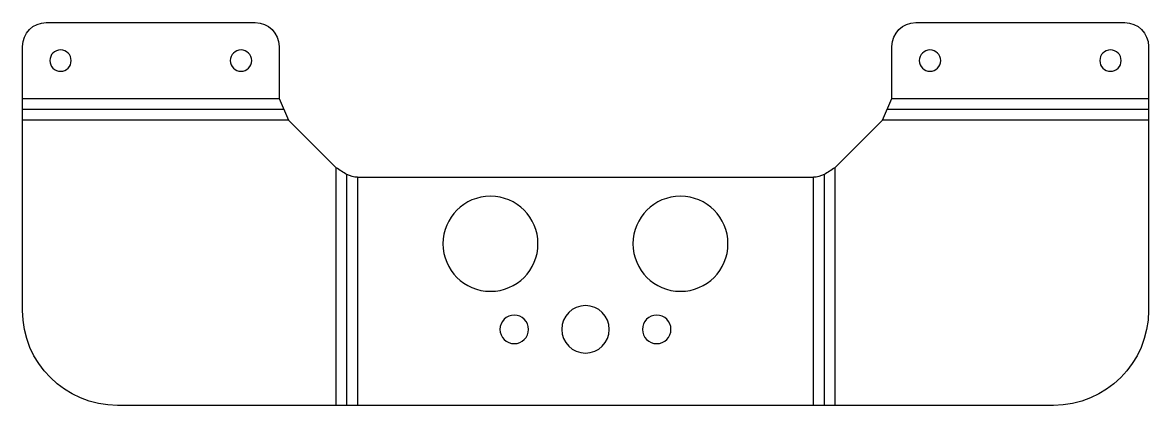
# Model space of a CAD drawing. Header units: millimetres. Extents: x -20 to 217, y 0 to 81.
import ezdxf

# ---------------------------------------------------------------- set-up
doc = ezdxf.new("R2010")
doc.units = ezdxf.units.MM

msp = doc.modelspace()

# ---------------------------------------------------------------- linework, layer by layer
at = {"layer": 'BEND'}
for p, q in [((35, 62.26), (-20, 62.26)), ((217.05, 62.26), (162.05, 62.26)), ((48.26, 0), (48.26, 48.59)), ((148.79, 48.59), (148.79, 0))]:
    msp.add_line(p, q, dxfattribs=at)
at = {"layer": 'BEND_EXTENT'}
for p, q in [((-20, 64.52), (34, 64.52)), ((163.05, 64.52), (217.05, 64.52)), ((36, 60), (-20, 60)), ((217.05, 60), (161.05, 60)), ((46, 0), (46, 50)), ((151.05, 50), (151.05, 0)), ((50.52, 48), (50.52, 0)), ((146.52, 0), (146.52, 48))]:
    msp.add_line(p, q, dxfattribs=at)
at = {"layer": 'INTERIOR_PROFILES', "extrusion": (0, 0, -1)}
for centre, radius in [((12, 72.52), 2.25), ((-26, 72.52), 2.25), ((-171.05, 72.52), 2.25), ((-209.05, 72.52), 2.25), ((-78.52, 34), 10), ((-118.52, 34), 10), ((-83.52, 16), 3), ((-98.52, 16), 5), ((-113.52, 16), 3)]:
    msp.add_circle(centre, radius, dxfattribs=at)
at = {"layer": 'OUTER_PROFILES'}
for p, q in [((-15, 80.52), (29, 80.52)), ((168.05, 80.52), (212.05, 80.52)), ((-20, 20), (-20, 75.52)), ((34, 75.52), (34, 64.52)), ((163.05, 64.52), (163.05, 75.52)), ((217.05, 75.52), (217.05, 20)), ((34, 64.52), (36, 60)), ((161.05, 60), (163.05, 64.52)), ((36, 60), (46, 50)), ((151.05, 50), (161.05, 60)), ((50.52, 48), (146.52, 48)), ((197.05, 0), (0, 0))]:
    msp.add_line(p, q, dxfattribs=at)
at = {"layer": 'OUTER_PROFILES', "extrusion": (0, 0, -1)}
for centre, radius, start, end in [((15, 75.52), 5, 0, 90), ((-29, 75.52), 5, 90, 180), ((-168.05, 75.52), 5, 0, 90), ((-212.05, 75.52), 5, 90, 180), ((0, 20), 20, 270, 360), ((-197.05, 20), 20, 180, 270)]:
    msp.add_arc(centre, radius, start, end, dxfattribs=at)
at = {"layer": 'OUTER_PROFILES'}
for points in [[(48.26, 48.59), (47.51, 48.96), (46.75, 49.48), (46, 50)], [(151.05, 50), (150.29, 49.48), (149.54, 48.96), (148.79, 48.59)], [(50.52, 48), (49.77, 48), (49.02, 48.22), (48.26, 48.59)], [(148.79, 48.59), (148.03, 48.22), (147.28, 48), (146.52, 48)]]:
    msp.add_open_spline(points, degree=3, dxfattribs=at)

doc.saveas('drawing.dxf')
